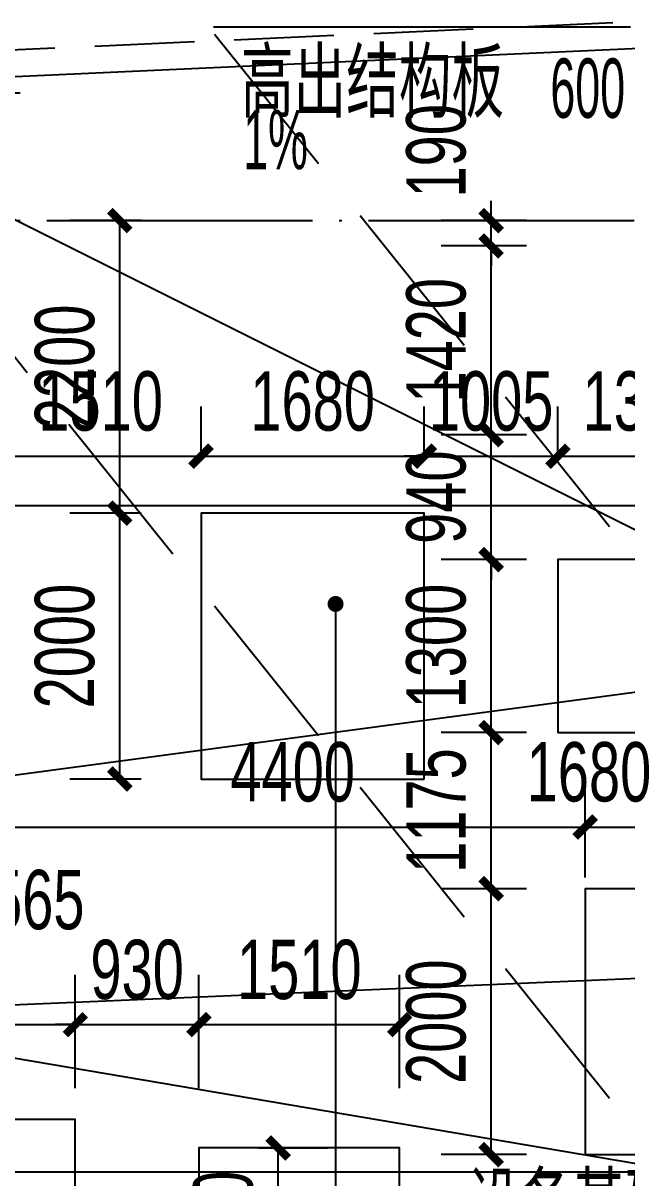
# Model space of a CAD drawing. Extents: x -409435 to 356702, y -107829 to 330904.
# Drawn here: x 77572 to 82114, y 276800 to 285486 of the extents above; entities that cross this region are included whole.
import ezdxf
from ezdxf.xclip import XClip

# ---------------------------------------------------------------- set-up
doc = ezdxf.new("R2010")
doc.units = 0
doc.header["$LTSCALE"] = 1000
doc.header["$MEASUREMENT"] = 0
doc.header["$XCLIPFRAME"] = 0
doc.linetypes.add('104-14# 核心筒$0$DOTE', pattern=[2.42, 2, -0.2, 0.02, -0.2])
doc.linetypes.add('X-104 14#平面$0$DASH', pattern=[0.35, 0.25, -0.1])
for name, color, linetype in [('01-标注_尺寸', 124, 'Continuous'), ('01-标注_符号', 200, 'Continuous'), ('02-TEXT_标注', 130, 'Continuous'), ('104-14# 核心筒$0$A_AXIS-轴线', 36, '104-14# 核心筒$0$DOTE'), ('X-104 14#平面$0$02-TEXT_标注', 130, 'Continuous'), ('X-104 14#平面$0$A-O_分水线', 127, 'Continuous'), ('X-104 14#平面$0$A-O_屋面', 201, 'Continuous'), ('X-104 14#平面$0$A-O_散水', 134, 'Continuous'), ('X-104 14#平面$0$A-TECH_结构', 21, 'Continuous')]:
    doc.layers.add(name, color=color, linetype=linetype)
doc.styles.add('_TCH_DIM', font='ros.shx', dxfattribs={"width": 0.8, "height": 2, "bigfont": 'jd.shx'})
doc.styles.add('_TCH_DIM_T3', font='ros.shx', dxfattribs={"width": 0.705882, "bigfont": 'jd.shx'})
doc.dimstyles.new('_TCH_ARCH&&150', dxfattribs={"dimtxt": 446.25, "dimasz": 150, "dimexe": 375, "dimexo": 450, "dimgap": 189.375, "dimtad": 1, "dimdec": 0, "dimzin": 0, "dimdsep": 46, "dimtxsty": '_TCH_DIM_T3', "dimblk": 'ARCHTICK', "dimcen": 0.09, "dimclrt": 7, "dimazin": 2, "dimtfac": 1, "dimtdec": 0, "dimtix": 1, "dimtmove": 2, "dimatfit": 3, "dimfxl": 0, "dimtolj": 1, "dimtzin": 0, "dimarcsym": 0})

# ---------------------------------------------------------------- blocks, each defined once
blk = doc.blocks.new('104-14# 核心筒')
at = {"layer": '104-14# 核心筒$0$A_AXIS-轴线'}
blk.add_line((-9370.1, 284000), (120259.9, 284000), dxfattribs=at)
blk = doc.blocks.new('X-104 14#平面$0$0000')
blk.add_line((27000, 7816.9), (42800, 7816.9))
blk.add_lwpolyline([(35400, 15333.9), (42800, 11633.9)])
blk = doc.blocks.new('X-104 14#平面')
at = {"layer": 'X-104 14#平面$0$02-TEXT_标注', "linetype": 'X-104 14#平面$0$DASH', "ltscale": 5}
for points in [[(63675.9, 304510.3), (87000, 275450)], [(63675.9, 300210.3), (87000, 271150)]]:
    blk.add_lwpolyline(points, dxfattribs=at)
at = {"layer": 'X-104 14#平面$0$A-O_屋面'}
blk.add_lwpolyline([(83126.9, 265204.7), (108809.6, 263387.1), (118471.8, 277685.9), (117014.8, 278010.2), (120196.4, 305727.4), (99774.7, 311409.3), (92650.5, 285772.1), (61541.2, 284355.8), (61978.8, 285400.7), (22444.8, 284404), (17976.2, 268819.9), (54110.7, 269450.7), (53549.7, 266811.2), (84240.1, 268097.3)], close=True, dxfattribs=at)
at = {"layer": 'X-104 14#平面$0$A-O_散水'}
for points in [[(80590.4, 279800), (80590.4, 281800), (78910.4, 281800), (78910.4, 279800)], [(82905.3, 280150), (82905.3, 281450), (81595.3, 281450), (81595.3, 280150)], [(83480, 276975), (83480, 278975), (81800, 278975), (81800, 276975)], [(76514.8, 277240), (76514.8, 275530), (77964.8, 275530), (77964.8, 277240)], [(80404.8, 275745), (80404.8, 277025), (78894.8, 277025), (78894.8, 275745)]]:
    blk.add_lwpolyline(points, close=True, dxfattribs=at)
at = {"layer": 'X-104 14#平面$0$A-TECH_结构', "linetype": 'X-104 14#平面$0$DASH', "ltscale": 3}
blk.add_lwpolyline([(82843.2, 265024.2), (82843.2, 265024.2), (108910.7, 263179.4), (118802, 277817.3), (117234.1, 278166.3), (120414.6, 305874.3), (99635.5, 311655.6), (92496.6, 285965.3), (61847.8, 284570), (62282.6, 285608.4), (22293, 284600.3), (17709.4, 268615.2), (53862.8, 269246.3), (53300.5, 266600.6), (83944, 267884.8), (82843.2, 265024.2), (82843.2, 265024.2)], dxfattribs=at)
ref = blk.add_blockref('104-14# 核心筒', (0, 0))
XClip(ref).set_block_clipping_path([(-38664.3623821461, -25500), (139216.5485069363, 330900)])
at = {"layer": 'X-104 14#平面$0$A-O_分水线'}
blk.add_blockref('X-104 14#平面$0$0000', (41400, 269028.8), dxfattribs=at)
blk = doc.blocks.new('_ArchTick')
at = {"color": 0, "linetype": 'ByBlock', "const_width": 0.4}
blk.add_lwpolyline([(-0.5, -0.5), (0.5, 0.5)], dxfattribs=at)
blk = doc.blocks.new('*D2009')
at = {"layer": '01-标注_尺寸', "color": 0, "lineweight": -2, "transparency": 16777216}
for p, q in [((79345.5, 277025), (79866, 277025)), ((79491, 275745), (79491, 277025)), ((79345.5, 275745), (79866, 275745))]:
    blk.add_line(p, q, dxfattribs=at)
at = {"layer": 'Defpoints', "color": 0, "transparency": 16777216}
for p in [(78895.5, 277025), (79491, 277025), (78895.5, 275745)]:
    blk.add_point(p, dxfattribs=at)
at = {"layer": '01-标注_尺寸', "color": 0, "lineweight": -2, "transparency": 16777216, "xscale": 150, "yscale": 150, "zscale": 150}
for p, rotation in [((79491, 277025), 90), ((79491, 275745), 270)]:
    blk.add_blockref('_ArchTick', p, dxfattribs=dict(at, rotation=rotation))
at = {"layer": '01-标注_尺寸', "color": 7, "transparency": 16777216, "insert": (79078.5, 276385), "char_height": 446.25, "attachment_point": 5, "rotation": 90, "style": '_TCH_DIM_T3'}
blk.add_mtext('\\A1;1280', dxfattribs=at)
blk = doc.blocks.new('*D2012')
at = {"layer": '01-标注_尺寸', "color": 0, "lineweight": -2, "transparency": 16777216}
for p, q in [((78894.8, 277475), (78894.8, 278327.6)), ((80404.8, 277475), (80404.8, 278327.6)), ((78894.8, 277952.6), (80404.8, 277952.6))]:
    blk.add_line(p, q, dxfattribs=at)
at = {"layer": 'Defpoints', "color": 0, "transparency": 16777216}
for p in [(80404.8, 277952.6), (78894.8, 277025), (80404.8, 277025)]:
    blk.add_point(p, dxfattribs=at)
at = {"layer": '01-标注_尺寸', "color": 0, "lineweight": -2, "transparency": 16777216, "xscale": 150, "yscale": 150, "zscale": 150, "rotation": 180}
blk.add_blockref('_ArchTick', (78894.8, 277952.6), dxfattribs=at)
at = {"layer": '01-标注_尺寸', "color": 0, "lineweight": -2, "transparency": 16777216, "xscale": 150, "yscale": 150, "zscale": 150}
blk.add_blockref('_ArchTick', (80404.8, 277952.6), dxfattribs=at)
at = {"layer": '01-标注_尺寸', "color": 7, "transparency": 16777216, "insert": (79649.8, 278365.1), "char_height": 446.25, "attachment_point": 5, "style": '_TCH_DIM_T3'}
blk.add_mtext('\\A1;1510', dxfattribs=at)
blk = doc.blocks.new('*D2013')
at = {"layer": '01-标注_尺寸', "color": 0, "lineweight": -2, "transparency": 16777216}
for p, q in [((77964.8, 277475), (77964.8, 278327.6)), ((78894.8, 277475), (78894.8, 278327.6)), ((77964.8, 277952.6), (77814.8, 277952.6)), ((77964.8, 277952.6), (78894.8, 277952.6)), ((78894.8, 277952.6), (79044.8, 277952.6))]:
    blk.add_line(p, q, dxfattribs=at)
at = {"layer": 'Defpoints', "color": 0, "transparency": 16777216}
for p in [(78894.8, 277952.6), (77964.8, 277025), (78894.8, 277025)]:
    blk.add_point(p, dxfattribs=at)
at = {"layer": '01-标注_尺寸', "color": 0, "lineweight": -2, "transparency": 16777216, "xscale": 150, "yscale": 150, "zscale": 150}
blk.add_blockref('_ArchTick', (77964.8, 277952.6), dxfattribs=at)
at = {"layer": '01-标注_尺寸', "color": 0, "lineweight": -2, "transparency": 16777216, "xscale": 150, "yscale": 150, "zscale": 150, "rotation": 180}
blk.add_blockref('_ArchTick', (78894.8, 277952.6), dxfattribs=at)
at = {"layer": '01-标注_尺寸', "color": 7, "transparency": 16777216, "insert": (78429.8, 278365.1), "char_height": 446.25, "attachment_point": 5, "style": '_TCH_DIM_T3'}
blk.add_mtext('\\A1;930', dxfattribs=at)
blk = doc.blocks.new('*D2014')
at = {"layer": '01-标注_尺寸', "color": 0, "lineweight": -2, "transparency": 16777216}
for p, q in [((77400, 277475), (77400, 278327.6)), ((77964.8, 277475), (77964.8, 278327.6)), ((77400, 277952.6), (77964.8, 277952.6))]:
    blk.add_line(p, q, dxfattribs=at)
at = {"layer": 'Defpoints', "color": 0, "transparency": 16777216}
for p in [(77964.8, 277952.6), (77400, 277025), (77964.8, 277025)]:
    blk.add_point(p, dxfattribs=at)
at = {"layer": '01-标注_尺寸', "color": 0, "lineweight": -2, "transparency": 16777216, "xscale": 150, "yscale": 150, "zscale": 150, "rotation": 180}
blk.add_blockref('_ArchTick', (77400, 277952.6), dxfattribs=at)
at = {"layer": '01-标注_尺寸', "color": 0, "lineweight": -2, "transparency": 16777216, "xscale": 150, "yscale": 150, "zscale": 150}
blk.add_blockref('_ArchTick', (77964.8, 277952.6), dxfattribs=at)
at = {"layer": '01-标注_尺寸', "color": 7, "transparency": 16777216, "insert": (77682.4, 278890.1), "char_height": 446.25, "attachment_point": 5, "style": '_TCH_DIM_T3'}
blk.add_mtext('\\A1;565', dxfattribs=at)
blk = doc.blocks.new('*D2024')
at = {"layer": '01-标注_尺寸', "color": 0, "lineweight": -2, "transparency": 16777216}
for p, q in [((78460.4, 281800), (77924.1, 281800)), ((78299.1, 279800), (78299.1, 281800)), ((78460.4, 279800), (77924.1, 279800))]:
    blk.add_line(p, q, dxfattribs=at)
at = {"layer": 'Defpoints', "color": 0, "transparency": 16777216}
for p in [(78299.1, 281800), (78910.4, 281800), (78910.4, 279800)]:
    blk.add_point(p, dxfattribs=at)
at = {"layer": '01-标注_尺寸', "color": 0, "lineweight": -2, "transparency": 16777216, "xscale": 150, "yscale": 150, "zscale": 150}
for p, rotation in [((78299.1, 281800), 90), ((78299.1, 279800), 270)]:
    blk.add_blockref('_ArchTick', p, dxfattribs=dict(at, rotation=rotation))
at = {"layer": '01-标注_尺寸', "color": 7, "transparency": 16777216, "insert": (77886.6, 280800), "char_height": 446.25, "attachment_point": 5, "rotation": 90, "style": '_TCH_DIM_T3'}
blk.add_mtext('\\A1;2000', dxfattribs=at)
blk = doc.blocks.new('*D2025')
at = {"layer": '01-标注_尺寸', "color": 0, "lineweight": -2, "transparency": 16777216}
for p, q in [((78460.4, 284000), (77924.1, 284000)), ((78299.1, 281800), (78299.1, 284000)), ((78460.4, 281800), (77924.1, 281800))]:
    blk.add_line(p, q, dxfattribs=at)
at = {"layer": 'Defpoints', "color": 0, "transparency": 16777216}
for p in [(78299.1, 284000), (78910.4, 284000), (78910.4, 281800)]:
    blk.add_point(p, dxfattribs=at)
at = {"layer": '01-标注_尺寸', "color": 0, "lineweight": -2, "transparency": 16777216, "xscale": 150, "yscale": 150, "zscale": 150}
for p, rotation in [((78299.1, 284000), 90), ((78299.1, 281800), 270)]:
    blk.add_blockref('_ArchTick', p, dxfattribs=dict(at, rotation=rotation))
at = {"layer": '01-标注_尺寸', "color": 7, "transparency": 16777216, "insert": (77886.6, 282900), "char_height": 446.25, "attachment_point": 5, "rotation": 90, "style": '_TCH_DIM_T3'}
blk.add_mtext('\\A1;2200', dxfattribs=at)
blk = doc.blocks.new('*D2026')
at = {"layer": '01-标注_尺寸', "color": 0, "lineweight": -2, "transparency": 16777216}
for p, q in [((81359.4, 278975), (80717.8, 278975)), ((81092.8, 276975), (81092.8, 278975)), ((81359.4, 276975), (80717.8, 276975))]:
    blk.add_line(p, q, dxfattribs=at)
at = {"layer": 'Defpoints', "color": 0, "transparency": 16777216}
for p in [(81092.8, 278975), (81809.4, 278975), (81809.4, 276975)]:
    blk.add_point(p, dxfattribs=at)
at = {"layer": '01-标注_尺寸', "color": 0, "lineweight": -2, "transparency": 16777216, "xscale": 150, "yscale": 150, "zscale": 150}
for p, rotation in [((81092.8, 278975), 90), ((81092.8, 276975), 270)]:
    blk.add_blockref('_ArchTick', p, dxfattribs=dict(at, rotation=rotation))
at = {"layer": '01-标注_尺寸', "color": 7, "transparency": 16777216, "insert": (80680.3, 277975), "char_height": 446.25, "attachment_point": 5, "rotation": 90, "style": '_TCH_DIM_T3'}
blk.add_mtext('\\A1;2000', dxfattribs=at)
blk = doc.blocks.new('*D2027')
at = {"layer": '01-标注_尺寸', "color": 0, "lineweight": -2, "transparency": 16777216}
for p, q in [((81359.4, 280150), (80717.8, 280150)), ((81092.8, 278975), (81092.8, 280150)), ((81359.4, 278975), (80717.8, 278975))]:
    blk.add_line(p, q, dxfattribs=at)
at = {"layer": 'Defpoints', "color": 0, "transparency": 16777216}
for p in [(81092.8, 280150), (81809.4, 280150), (81809.4, 278975)]:
    blk.add_point(p, dxfattribs=at)
at = {"layer": '01-标注_尺寸', "color": 0, "lineweight": -2, "transparency": 16777216, "xscale": 150, "yscale": 150, "zscale": 150}
for p, rotation in [((81092.8, 280150), 90), ((81092.8, 278975), 270)]:
    blk.add_blockref('_ArchTick', p, dxfattribs=dict(at, rotation=rotation))
at = {"layer": '01-标注_尺寸', "color": 7, "transparency": 16777216, "insert": (80680.3, 279562.5), "char_height": 446.25, "attachment_point": 5, "rotation": 90, "style": '_TCH_DIM_T3'}
blk.add_mtext('\\A1;1175', dxfattribs=at)
blk = doc.blocks.new('*D2028')
at = {"layer": '01-标注_尺寸', "color": 0, "lineweight": -2, "transparency": 16777216}
for p, q in [((81359.4, 281450), (80717.8, 281450)), ((81092.8, 280150), (81092.8, 281450)), ((81359.4, 280150), (80717.8, 280150))]:
    blk.add_line(p, q, dxfattribs=at)
at = {"layer": 'Defpoints', "color": 0, "transparency": 16777216}
for p in [(81092.8, 281450), (81809.4, 281450), (81809.4, 280150)]:
    blk.add_point(p, dxfattribs=at)
at = {"layer": '01-标注_尺寸', "color": 0, "lineweight": -2, "transparency": 16777216, "xscale": 150, "yscale": 150, "zscale": 150}
for p, rotation in [((81092.8, 281450), 90), ((81092.8, 280150), 270)]:
    blk.add_blockref('_ArchTick', p, dxfattribs=dict(at, rotation=rotation))
at = {"layer": '01-标注_尺寸', "color": 7, "transparency": 16777216, "insert": (80680.3, 280800), "char_height": 446.25, "attachment_point": 5, "rotation": 90, "style": '_TCH_DIM_T3'}
blk.add_mtext('\\A1;1300', dxfattribs=at)
blk = doc.blocks.new('*D2029')
at = {"layer": '01-标注_尺寸', "color": 0, "lineweight": -2, "transparency": 16777216}
for p, q in [((81092.8, 282390), (81092.8, 282540)), ((81359.4, 282390), (80717.8, 282390)), ((81092.8, 281450), (81092.8, 282390)), ((81359.4, 281450), (80717.8, 281450)), ((81092.8, 281450), (81092.8, 281300))]:
    blk.add_line(p, q, dxfattribs=at)
at = {"layer": 'Defpoints', "color": 0, "transparency": 16777216}
for p in [(81092.8, 282390), (81809.4, 282390), (81809.4, 281450)]:
    blk.add_point(p, dxfattribs=at)
at = {"layer": '01-标注_尺寸', "color": 0, "lineweight": -2, "transparency": 16777216, "xscale": 150, "yscale": 150, "zscale": 150}
for p, rotation in [((81092.8, 282390), 270), ((81092.8, 281450), 90)]:
    blk.add_blockref('_ArchTick', p, dxfattribs=dict(at, rotation=rotation))
at = {"layer": '01-标注_尺寸', "color": 7, "transparency": 16777216, "insert": (80680.3, 281920), "char_height": 446.25, "attachment_point": 5, "rotation": 90, "style": '_TCH_DIM_T3'}
blk.add_mtext('\\A1;940', dxfattribs=at)
blk = doc.blocks.new('*D2030')
at = {"layer": '01-标注_尺寸', "color": 0, "lineweight": -2, "transparency": 16777216}
for p, q in [((81359.4, 283810), (80717.8, 283810)), ((81092.8, 282390), (81092.8, 283810)), ((81359.4, 282390), (80717.8, 282390))]:
    blk.add_line(p, q, dxfattribs=at)
at = {"layer": 'Defpoints', "color": 0, "transparency": 16777216}
for p in [(81092.8, 283810), (81809.4, 283810), (81809.4, 282390)]:
    blk.add_point(p, dxfattribs=at)
at = {"layer": '01-标注_尺寸', "color": 0, "lineweight": -2, "transparency": 16777216, "xscale": 150, "yscale": 150, "zscale": 150}
for p, rotation in [((81092.8, 283810), 90), ((81092.8, 282390), 270)]:
    blk.add_blockref('_ArchTick', p, dxfattribs=dict(at, rotation=rotation))
at = {"layer": '01-标注_尺寸', "color": 7, "transparency": 16777216, "insert": (80680.3, 283100), "char_height": 446.25, "attachment_point": 5, "rotation": 90, "style": '_TCH_DIM_T3'}
blk.add_mtext('\\A1;1420', dxfattribs=at)
blk = doc.blocks.new('*D2031')
at = {"layer": '01-标注_尺寸', "color": 0, "lineweight": -2, "transparency": 16777216}
for p, q in [((81092.8, 284000), (81092.8, 284150)), ((81359.4, 284000), (80717.8, 284000)), ((81092.8, 283810), (81092.8, 284000)), ((81359.4, 283810), (80717.8, 283810)), ((81092.8, 283810), (81092.8, 283660))]:
    blk.add_line(p, q, dxfattribs=at)
at = {"layer": 'Defpoints', "color": 0, "transparency": 16777216}
for p in [(81092.8, 284000), (81809.4, 284000), (81809.4, 283810)]:
    blk.add_point(p, dxfattribs=at)
at = {"layer": '01-标注_尺寸', "color": 0, "lineweight": -2, "transparency": 16777216, "xscale": 150, "yscale": 150, "zscale": 150}
for p, rotation in [((81092.8, 284000), 270), ((81092.8, 283810), 90)]:
    blk.add_blockref('_ArchTick', p, dxfattribs=dict(at, rotation=rotation))
at = {"layer": '01-标注_尺寸', "color": 7, "transparency": 16777216, "insert": (80680.3, 284525), "char_height": 446.25, "attachment_point": 5, "rotation": 90, "style": '_TCH_DIM_T3'}
blk.add_mtext('\\A1;190', dxfattribs=at)
blk = doc.blocks.new('*D2032')
at = {"layer": '01-标注_尺寸', "color": 0, "lineweight": -2, "transparency": 16777216}
for p, q in [((81595.3, 282250), (81595.3, 282603)), ((82905.3, 282250), (82905.3, 282603)), ((81595.3, 282228), (82905.3, 282228))]:
    blk.add_line(p, q, dxfattribs=at)
at = {"layer": 'Defpoints', "color": 0, "transparency": 16777216}
for p in [(82905.3, 282228), (81595.3, 281800), (82905.3, 281800)]:
    blk.add_point(p, dxfattribs=at)
at = {"layer": '01-标注_尺寸', "color": 0, "lineweight": -2, "transparency": 16777216, "xscale": 150, "yscale": 150, "zscale": 150, "rotation": 180}
blk.add_blockref('_ArchTick', (81595.3, 282228), dxfattribs=at)
at = {"layer": '01-标注_尺寸', "color": 0, "lineweight": -2, "transparency": 16777216, "xscale": 150, "yscale": 150, "zscale": 150}
blk.add_blockref('_ArchTick', (82905.3, 282228), dxfattribs=at)
at = {"layer": '01-标注_尺寸', "color": 7, "transparency": 16777216, "insert": (82250.3, 282640.5), "char_height": 446.25, "attachment_point": 5, "style": '_TCH_DIM_T3'}
blk.add_mtext('\\A1;1310', dxfattribs=at)
blk = doc.blocks.new('*D2033')
at = {"layer": '01-标注_尺寸', "color": 0, "lineweight": -2, "transparency": 16777216}
for p, q in [((80590.4, 282250), (80590.4, 282603)), ((81595.3, 282250), (81595.3, 282603)), ((80590.4, 282228), (80440.4, 282228)), ((80590.4, 282228), (81595.3, 282228)), ((81595.3, 282228), (81745.3, 282228))]:
    blk.add_line(p, q, dxfattribs=at)
at = {"layer": 'Defpoints', "color": 0, "transparency": 16777216}
for p in [(81595.3, 282228), (80590.4, 281800), (81595.3, 281800)]:
    blk.add_point(p, dxfattribs=at)
at = {"layer": '01-标注_尺寸', "color": 0, "lineweight": -2, "transparency": 16777216, "xscale": 150, "yscale": 150, "zscale": 150}
blk.add_blockref('_ArchTick', (80590.4, 282228), dxfattribs=at)
at = {"layer": '01-标注_尺寸', "color": 0, "lineweight": -2, "transparency": 16777216, "xscale": 150, "yscale": 150, "zscale": 150, "rotation": 180}
blk.add_blockref('_ArchTick', (81595.3, 282228), dxfattribs=at)
at = {"layer": '01-标注_尺寸', "color": 7, "transparency": 16777216, "insert": (81092.9, 282640.5), "char_height": 446.25, "attachment_point": 5, "style": '_TCH_DIM_T3'}
blk.add_mtext('\\A1;1005', dxfattribs=at)
blk = doc.blocks.new('*D2034')
at = {"layer": '01-标注_尺寸', "color": 0, "lineweight": -2, "transparency": 16777216}
for p, q in [((78910.4, 282250), (78910.4, 282603)), ((80590.4, 282250), (80590.4, 282603)), ((78910.4, 282228), (80590.4, 282228))]:
    blk.add_line(p, q, dxfattribs=at)
at = {"layer": 'Defpoints', "color": 0, "transparency": 16777216}
for p in [(80590.4, 282228), (78910.4, 281800), (80590.4, 281800)]:
    blk.add_point(p, dxfattribs=at)
at = {"layer": '01-标注_尺寸', "color": 0, "lineweight": -2, "transparency": 16777216, "xscale": 150, "yscale": 150, "zscale": 150, "rotation": 180}
blk.add_blockref('_ArchTick', (78910.4, 282228), dxfattribs=at)
at = {"layer": '01-标注_尺寸', "color": 0, "lineweight": -2, "transparency": 16777216, "xscale": 150, "yscale": 150, "zscale": 150}
blk.add_blockref('_ArchTick', (80590.4, 282228), dxfattribs=at)
at = {"layer": '01-标注_尺寸', "color": 7, "transparency": 16777216, "insert": (79750.4, 282640.5), "char_height": 446.25, "attachment_point": 5, "style": '_TCH_DIM_T3'}
blk.add_mtext('\\A1;1680', dxfattribs=at)
blk = doc.blocks.new('*D2035')
at = {"layer": '01-标注_尺寸', "color": 0, "lineweight": -2, "transparency": 16777216}
for p, q in [((77400, 282250), (77400, 282603)), ((78910.4, 282250), (78910.4, 282603)), ((77400, 282228), (78910.4, 282228))]:
    blk.add_line(p, q, dxfattribs=at)
at = {"layer": 'Defpoints', "color": 0, "transparency": 16777216}
for p in [(78910.4, 282228), (77400, 281800), (78910.4, 281800)]:
    blk.add_point(p, dxfattribs=at)
at = {"layer": '01-标注_尺寸', "color": 0, "lineweight": -2, "transparency": 16777216, "xscale": 150, "yscale": 150, "zscale": 150, "rotation": 180}
blk.add_blockref('_ArchTick', (77400, 282228), dxfattribs=at)
at = {"layer": '01-标注_尺寸', "color": 0, "lineweight": -2, "transparency": 16777216, "xscale": 150, "yscale": 150, "zscale": 150}
blk.add_blockref('_ArchTick', (78910.4, 282228), dxfattribs=at)
at = {"layer": '01-标注_尺寸', "color": 7, "transparency": 16777216, "insert": (78155.2, 282640.5), "char_height": 446.25, "attachment_point": 5, "style": '_TCH_DIM_T3'}
blk.add_mtext('\\A1;1510', dxfattribs=at)
blk = doc.blocks.new('*D2036')
at = {"layer": '01-标注_尺寸', "color": 0, "lineweight": -2, "transparency": 16777216}
for p, q in [((77400, 279060.5), (77400, 279813.9)), ((81800, 279060.5), (81800, 279813.9)), ((77400, 279438.9), (81800, 279438.9))]:
    blk.add_line(p, q, dxfattribs=at)
at = {"layer": 'Defpoints', "color": 0, "transparency": 16777216}
for p in [(81800, 279438.9), (77400, 278610.5), (81800, 278610.5)]:
    blk.add_point(p, dxfattribs=at)
at = {"layer": '01-标注_尺寸', "color": 0, "lineweight": -2, "transparency": 16777216, "xscale": 150, "yscale": 150, "zscale": 150, "rotation": 180}
blk.add_blockref('_ArchTick', (77400, 279438.9), dxfattribs=at)
at = {"layer": '01-标注_尺寸', "color": 0, "lineweight": -2, "transparency": 16777216, "xscale": 150, "yscale": 150, "zscale": 150}
blk.add_blockref('_ArchTick', (81800, 279438.9), dxfattribs=at)
at = {"layer": '01-标注_尺寸', "color": 7, "transparency": 16777216, "insert": (79600, 279851.4), "char_height": 446.25, "attachment_point": 5, "style": '_TCH_DIM_T3'}
blk.add_mtext('\\A1;4400', dxfattribs=at)
blk = doc.blocks.new('*D2037')
at = {"layer": '01-标注_尺寸', "color": 0, "lineweight": -2, "transparency": 16777216}
for p, q in [((81800, 279060.5), (81800, 279813.9)), ((83480, 279060.5), (83480, 279813.9)), ((81800, 279438.9), (83480, 279438.9))]:
    blk.add_line(p, q, dxfattribs=at)
at = {"layer": 'Defpoints', "color": 0, "transparency": 16777216}
for p in [(83480, 279438.9), (81800, 278610.5), (83480, 278610.5)]:
    blk.add_point(p, dxfattribs=at)
at = {"layer": '01-标注_尺寸', "color": 0, "lineweight": -2, "transparency": 16777216, "xscale": 150, "yscale": 150, "zscale": 150, "rotation": 180}
blk.add_blockref('_ArchTick', (81800, 279438.9), dxfattribs=at)
at = {"layer": '01-标注_尺寸', "color": 0, "lineweight": -2, "transparency": 16777216, "xscale": 150, "yscale": 150, "zscale": 150}
blk.add_blockref('_ArchTick', (83480, 279438.9), dxfattribs=at)
at = {"layer": '01-标注_尺寸', "color": 7, "transparency": 16777216, "insert": (81829, 279851.4), "char_height": 446.25, "attachment_point": 5, "style": '_TCH_DIM_T3'}
blk.add_mtext('\\A1;1680', dxfattribs=at)
blk = doc.blocks.new('*D2082')
at = {"layer": '01-标注_尺寸', "color": 0, "lineweight": -2, "transparency": 16777216}
for p, q in [((76800, 284812.6), (76800, 285337.3)), ((77400, 284812.6), (77400, 285337.3)), ((76800, 284962.3), (76650, 284962.3)), ((76800, 284962.3), (77400, 284962.3)), ((77400, 284962.3), (77550, 284962.3))]:
    blk.add_line(p, q, dxfattribs=at)
at = {"layer": 'Defpoints', "color": 0, "transparency": 16777216}
for p in [(77400, 284962.3), (76800, 284362.6), (77400, 284362.6)]:
    blk.add_point(p, dxfattribs=at)
at = {"layer": '01-标注_尺寸', "color": 0, "lineweight": -2, "transparency": 16777216, "xscale": 150, "yscale": 150, "zscale": 150}
blk.add_blockref('_ArchTick', (76800, 284962.3), dxfattribs=at)
at = {"layer": '01-标注_尺寸', "color": 0, "lineweight": -2, "transparency": 16777216, "xscale": 150, "yscale": 150, "zscale": 150, "rotation": 180}
blk.add_blockref('_ArchTick', (77400, 284962.3), dxfattribs=at)
at = {"layer": '01-标注_尺寸', "color": 7, "transparency": 16777216, "insert": (77100, 285374.8), "char_height": 446.25, "attachment_point": 5, "style": '_TCH_DIM_T3'}
blk.add_mtext('\\A1;600', dxfattribs=at)

msp = doc.modelspace()

# ---------------------------------------------------------------- linework, layer by layer
at = {"layer": '01-标注_符号'}
for p, q in [((82141.2, 285455.9), (79004.5, 285455.9)), ((85786.3, 281855.7), (76455.8, 281855.7)), ((79922.5, 281116.8), (79922.5, 270799.5)), ((84261.3, 280731.5), (75628.2, 279575.2)), ((84261.3, 278388.4), (75628.2, 278019.3)), ((84288.7, 276548.3), (75628.2, 278019.3))]:
    msp.add_line(p, q, dxfattribs=at)
msp.add_lwpolyline([(79886.3, 284228.3, 0, 0, 0), (79313.1, 284228.3, 120, 0, 0), (78863.1, 284228.3, 0, 0, 0)], format="xyseb", dxfattribs=at)
at = {"layer": '01-标注_符号', "const_width": 60}
msp.add_lwpolyline([(79922.5, 281146.8, 1), (79922.5, 281086.8, 1)], format="xyb", close=True, dxfattribs=at)

# ---------------------------------------------------------------- block references
msp.add_blockref('X-104 14#平面', (0, 0))

# ---------------------------------------------------------------- texts
at = {"layer": '02-TEXT_标注', "style": '_TCH_DIM'}
for s, height, width, p in [('高出结构板', 520.93, 0.8, (79210.6, 284773.4)), ('600', 446.25, 0.564706, (81538.5, 284773.4)), ('1%%%', 446.25, 0.564706, (79227.7, 284385.8)), ('设备基础', 520.93, 0.8, (80912.5, 276317.9))]:
    msp.add_text(s, height=height, dxfattribs=dict(at, width=width)).set_placement(p)

# ---------------------------------------------------------------- dimensions: what is measured, and where the dimension line sits
at = {"layer": '01-标注_尺寸'}
for p1, p2, distance, picture, middle in [((76800, 284362.6), (77400, 284362.6), 599.6, '*D2082', (77100, 285374.8)), ((78910.4, 281800), (78910.4, 284000), 611.4, '*D2025', (77886.6, 282900)), ((81809.4, 282390), (81809.4, 283810), 716.6, '*D2030', (80680.3, 283100)), ((77400, 281800), (78910.4, 281800), 428, '*D2035', (78155.2, 282640.5)), ((78910.4, 281800), (80590.4, 281800), 428, '*D2034', (79750.4, 282640.5)), ((80590.4, 281800), (81595.3, 281800), 428, '*D2033', (81092.9, 282640.5)), ((81595.3, 281800), (82905.3, 281800), 428, '*D2032', (82250.3, 282640.5)), ((81809.4, 281450), (81809.4, 282390), 716.6, '*D2029', (80680.3, 281920)), ((78910.4, 279800), (78910.4, 281800), 611.4, '*D2024', (77886.6, 280800)), ((81809.4, 280150), (81809.4, 281450), 716.6, '*D2028', (80680.3, 280800)), ((81809.4, 278975), (81809.4, 280150), 716.6, '*D2027', (80680.3, 279562.5)), ((77400, 278610.5), (81800, 278610.5), 828.3, '*D2036', (79600, 279851.4)), ((81809.4, 276975), (81809.4, 278975), 716.6, '*D2026', (80680.3, 277975)), ((77964.8, 277025), (78894.8, 277025), 927.6, '*D2013', (78429.8, 278365.1)), ((78894.8, 277025), (80404.8, 277025), 927.6, '*D2012', (79649.8, 278365.1)), ((78895.5, 275745), (78895.5, 277025), -595.5, '*D2009', (79078.5, 276385))]:
    dim = msp.add_aligned_dim(p1=p1, p2=p2, distance=distance, dimstyle='_TCH_ARCH&&150', dxfattribs=at)
    dim.commit()
    dim.dimension.update_dxf_attribs({"geometry": picture, "text_midpoint": middle})
for base, p1, p2, angle, picture, middle in [((81092.8, 284000), (81809.4, 283810), (81809.4, 284000), 90, '*D2031', (80680.3, 284525)), ((83480, 279438.9), (81800, 278610.5), (83480, 278610.5), 0, '*D2037', (81829, 279851.4)), ((77964.8, 277952.6), (77400, 277025), (77964.8, 277025), 0, '*D2014', (77682.4, 278890.1))]:
    dim = msp.add_linear_dim(base=base, p1=p1, p2=p2, angle=angle, dimstyle='_TCH_ARCH&&150', dxfattribs=at)
    dim.commit()
    dim.dimension.update_dxf_attribs({"geometry": picture, "text_midpoint": middle, "dimtype": 161})

doc.saveas('drawing.dxf')
